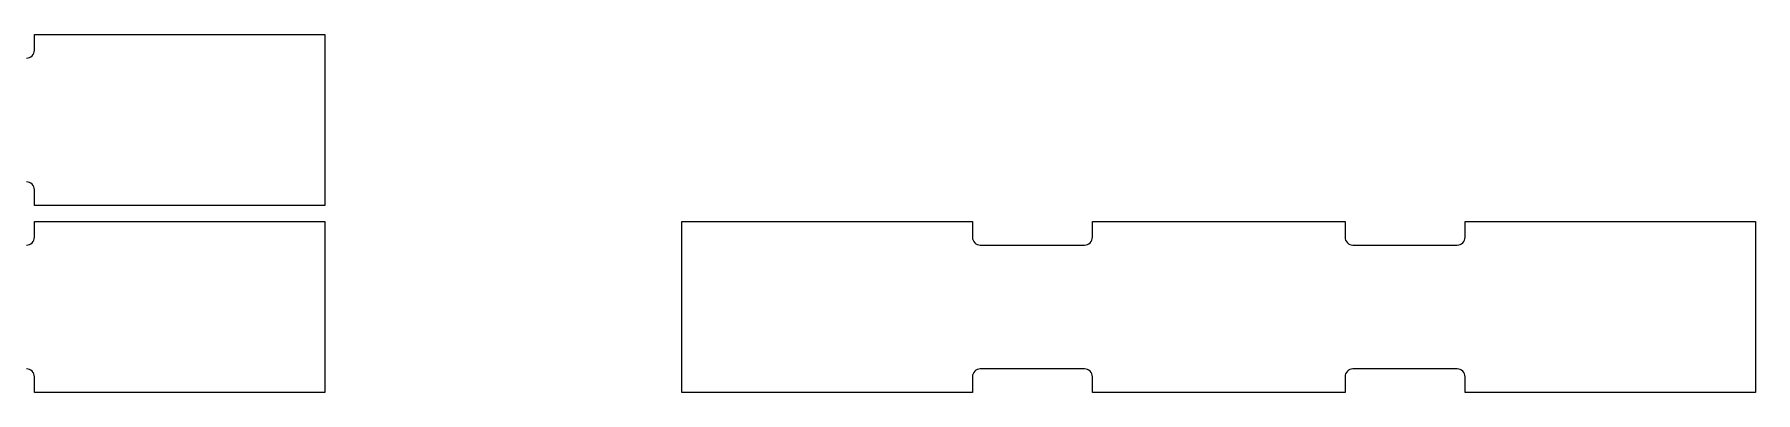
# Model space of a CAD drawing. Extents: x -420 to 2454, y -295 to 739.
# Drawn here: x 921.9 to 976.4, y -257.1 to -245.7 of the extents above; entities that cross this region are included whole.
import ezdxf

# ---------------------------------------------------------------- set-up
doc = ezdxf.new("R2010")
doc.units = 0
doc.layers.get('0').update_dxf_attribs({"linetype": 'CONTINUOUS'})

msp = doc.modelspace()

# ---------------------------------------------------------------- linework, layer by layer
for p, q in [((921.871, -246.248), (921.871, -245.748)), ((921.871, -245.748), (931.071, -245.748)), ((931.071, -245.748), (931.071, -251.168)), ((921.871, -251.168), (921.871, -250.668)), ((931.071, -251.168), (921.871, -251.168)), ((921.871, -252.168), (921.871, -251.668)), ((921.871, -251.668), (931.071, -251.668)), ((931.071, -251.668), (931.071, -257.088)), ((942.372, -257.088), (942.372, -251.668)), ((942.372, -251.668), (951.572, -251.668)), ((951.572, -251.668), (951.572, -252.168)), ((955.372, -252.168), (955.372, -251.668)), ((955.372, -251.668), (963.372, -251.668)), ((963.372, -251.668), (963.372, -252.168)), ((967.172, -252.168), (967.172, -251.668)), ((967.172, -251.668), (976.372, -251.668)), ((976.372, -251.668), (976.372, -257.088)), ((951.822, -252.418), (955.122, -252.418)), ((963.622, -252.418), (966.922, -252.418)), ((921.871, -257.088), (921.871, -256.588)), ((951.572, -256.588), (951.572, -257.088)), ((955.122, -256.338), (951.822, -256.338)), ((955.372, -257.088), (955.372, -256.588)), ((963.372, -256.588), (963.372, -257.088)), ((966.922, -256.338), (963.622, -256.338)), ((967.172, -257.088), (967.172, -256.588)), ((931.071, -257.088), (921.871, -257.088)), ((951.572, -257.088), (942.372, -257.088)), ((963.372, -257.088), (955.372, -257.088)), ((976.372, -257.088), (967.172, -257.088))]:
    msp.add_line(p, q)
for centre, start, end in [((921.621, -246.248), 270, 0), ((921.621, -250.668), 0, 90), ((921.621, -252.168), 270, 0), ((951.822, -252.168), 180, 270), ((955.122, -252.168), 270, 0), ((963.622, -252.168), 180, 270), ((966.922, -252.168), 270, 0), ((921.621, -256.588), 0, 90), ((951.822, -256.588), 90, 180), ((955.122, -256.588), 0, 90), ((963.622, -256.588), 90, 180), ((966.922, -256.588), 0, 90)]:
    msp.add_arc(centre, 0.25, start, end)

doc.saveas('drawing.dxf')
